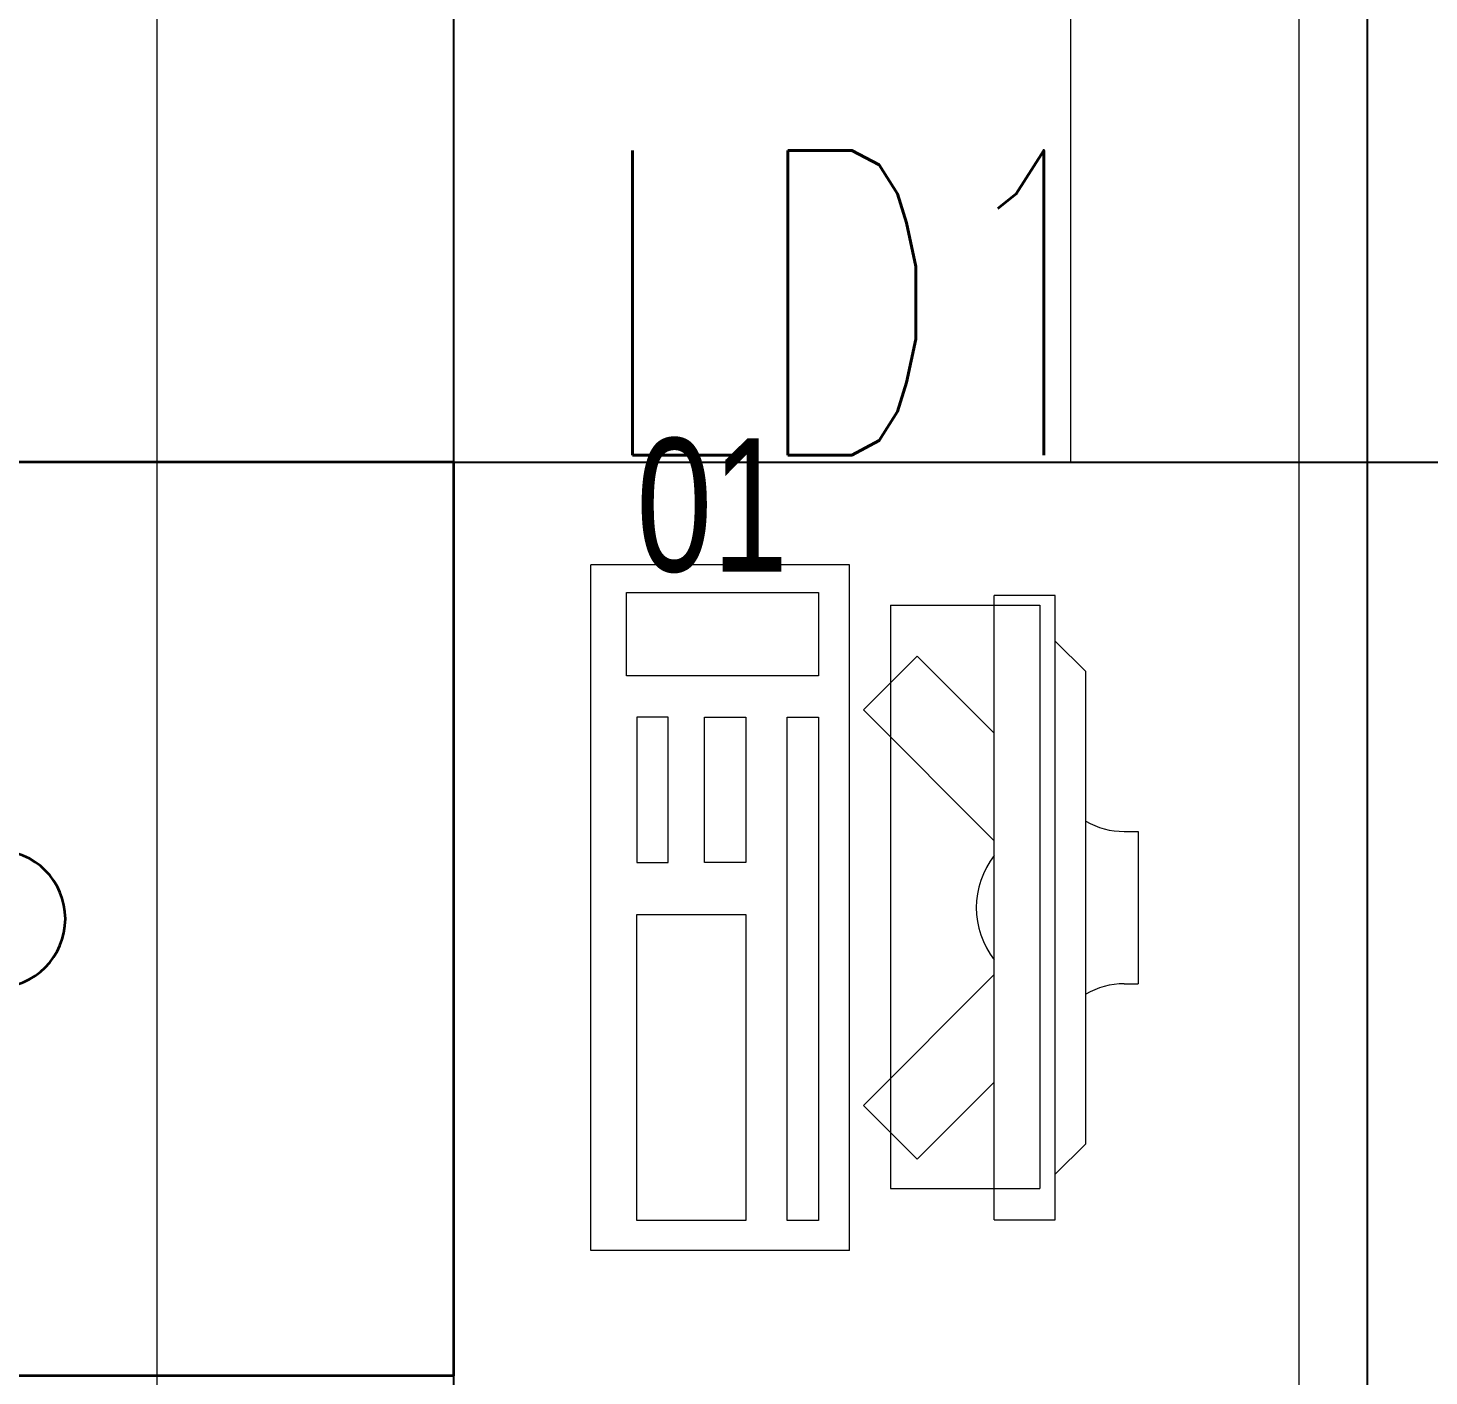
# Model space of a CAD drawing. Extents: x -12260 to 57327, y -29287 to 19916.
# Drawn here: x 40396 to 41316, y -210 to 675 of the extents above; entities that cross this region are included whole.
import ezdxf
from ezdxf.enums import TextEntityAlignment as Align

# ---------------------------------------------------------------- set-up
doc = ezdxf.new("R2010")
doc.units = 0
doc.header["$LTSCALE"] = 0.25
doc.linetypes.add('01-First Floor$0$HIDDEN', pattern=[9.525, 6.35, -3.175])
doc.linetypes.add('DASHDOT', pattern=[25.4, 12.7, -6.35, 0, -6.35])
for name, color, linetype, lineweight in [('01-First Floor$0$72_EGR_EQP_TAG', 142, 'Continuous', 5), ('01-First Floor$0$LOADING', 253, 'Continuous', 5), ('E-LITE-CIRC-NUMB', 6, 'Continuous', 25), ('E-LITE-CLNG', 150, 'Continuous', 35), ('E-LITE-CLNG-CNDT', 6, 'DASHDOT', 35), ('E-LITE-CTRL', 6, 'Continuous', 25), ('E-LITE-IDEN', 6, 'Continuous', 25)]:
    doc.layers.add(name, color=color, linetype=linetype, lineweight=lineweight)
doc.layers.add('01-First Floor$0$FALSE CEILING', color=251, linetype='Continuous')
doc.styles.add('01-First Floor$0$X3G_ENTITY_257CFD', font='swisscl.ttf', dxfattribs={"height": 200})
doc.styles.add('DC_SIMPLEX', font='SIMPLEX.shx', dxfattribs={"width": 0.7})

# ---------------------------------------------------------------- blocks, each defined once
blk = doc.blocks.new('01-First Floor$0$ITCWLS1-P')
at = {"layer": '01-First Floor$0$LOADING'}
for p, q in [((-0.17, 0.45), (-0.17, 0)), ((-0.17, 0.45), (0, 0.45)), ((0, 0.45), (0, 0)), ((-0.26509, 0.43, 0), (-0.30509, 0.43, 0)), ((-0.30509, 0.43, 0), (-0.30509, 0.02, 0)), ((-0.26509, 0.43, 0), (-0.26509, 0.02, 0)), ((-0.14957, 0.43047), (-0.12914, 0.43047)), ((-0.12914, 0.43047), (-0.12914, 0.40893)), ((-0.197, 0.40939), (-0.295, 0.40939)), ((-0.295, 0.02639), (-0.295, 0.40939)), ((-0.197, 0.02639), (-0.197, 0.40939)), ((-0.32509, 0.38, 0), (-0.30509, 0.4, 0)), ((-0.32509, 0.38, 0), (-0.32509, 0.07, 0)), ((-0.35032, 0.275), (-0.35961, 0.275)), ((-0.35961, 0.175), (-0.35961, 0.275)), ((-0.35032, 0.175), (-0.35961, 0.175)), ((-0.32509, 0.07, 0), (-0.30509, 0.05, 0)), ((-0.30509, 0.02, 0), (-0.26509, 0.02, 0)), ((-0.197, 0.02639), (-0.295, 0.02639)), ((-0.17, 0), (0, 0))]:
    blk.add_line(p, q, dxfattribs=at)
at = {"layer": '01-First Floor$0$LOADING', "extrusion": (2.48281e-10, 3.18408e-10, -1)}
for p, q in [((-0.26509, 0.33952), (-0.21443, 0.39019)), ((-0.17907, 0.35483), (-0.21443, 0.39019)), ((-0.26509, 0.26881), (-0.17907, 0.35483))]:
    blk.add_line(p, q, dxfattribs=at)
at = {"layer": '01-First Floor$0$LOADING', "extrusion": (2.48281e-10, -3.18408e-10, -1)}
for p, q in [((-0.26509, 0.18119), (-0.17907, 0.09517)), ((-0.26509, 0.11048), (-0.21443, 0.05981)), ((-0.17907, 0.09517), (-0.21443, 0.05981))]:
    blk.add_line(p, q, dxfattribs=at)
at = {"layer": '01-First Floor$0$LOADING'}
for points in [[(-0.12914, 0.40893), (-0.12914, 0.09996), (-0.14957, 0.09996), (-0.14957, 0.43047)], [(-0.14957, 0.09997), (-0.14957, 0.09997), (-0.14957, 0.09997), (-0.14957, 0.09997), (-0.14957, 0.09997), (-0.14957, 0.09997), (-0.14957, 0.09997), (-0.14957, 0.09997), (-0.14957, 0.09997)], [(-0.14957, 0.09997), (-0.14957, 0.09997), (-0.14957, 0.09997), (-0.14957, 0.09997), (-0.14957, 0.09997), (-0.14957, 0.09997), (-0.14957, 0.09997), (-0.14957, 0.09997), (-0.14957, 0.09997), (-0.14957, 0.09997), (-0.14957, 0.09997), (-0.14957, 0.09997), (-0.14957, 0.09997), (-0.14957, 0.09997), (-0.14957, 0.09997), (-0.14957, 0.09997), (-0.14957, 0.09997), (-0.14957, 0.09997)], [(-0.14957, 0.09996), (-0.14957, 0.09996), (-0.14957, 0.09996), (-0.14957, 0.09996), (-0.14957, 0.09996), (-0.14957, 0.09996), (-0.14957, 0.09996), (-0.14957, 0.09996), (-0.14957, 0.09996), (-0.14957, 0.09996)], [(-0.14957, 0.09996), (-0.14957, 0.09996), (-0.14957, 0.09996), (-0.14957, 0.09996), (-0.14957, 0.09996), (-0.14957, 0.09996), (-0.14957, 0.09996)], [(-0.14957, 0.09997), (-0.14957, 0.09997), (-0.14957, 0.09997), (-0.14957, 0.09997), (-0.14957, 0.09997), (-0.14957, 0.09997), (-0.14957, 0.09997), (-0.14957, 0.09997), (-0.14957, 0.09997), (-0.14957, 0.09997)], [(-0.14957, 0.09997), (-0.14957, 0.09997), (-0.14957, 0.09997), (-0.14957, 0.09997), (-0.14957, 0.09997), (-0.14957, 0.09997), (-0.14957, 0.09997), (-0.14957, 0.09997), (-0.14957, 0.09997), (-0.14957, 0.09997), (-0.14957, 0.09997), (-0.14957, 0.09997), (-0.14957, 0.09997), (-0.14957, 0.09997), (-0.14957, 0.09997)], [(-0.14957, 0.09997), (-0.14957, 0.09997), (-0.14957, 0.09997), (-0.14957, 0.09997), (-0.14957, 0.09997), (-0.14957, 0.09997), (-0.14957, 0.09997), (-0.14957, 0.09997), (-0.14957, 0.09997), (-0.14957, 0.09997)], [(-0.14957, 0.09997), (-0.14957, 0.09997), (-0.14957, 0.09997), (-0.14957, 0.09997), (-0.14957, 0.09997), (-0.14957, 0.09997), (-0.14957, 0.09997), (-0.14957, 0.09997), (-0.14957, 0.09997), (-0.14957, 0.09997)], [(-0.14957, 0.09996), (-0.14957, 0.09996), (-0.14957, 0.09996), (-0.14957, 0.09996), (-0.14957, 0.09996), (-0.14957, 0.09996), (-0.14957, 0.09996), (-0.14957, 0.09996), (-0.14957, 0.09996), (-0.14957, 0.09996), (-0.14957, 0.09996), (-0.14957, 0.09996), (-0.14957, 0.09996), (-0.14957, 0.09996), (-0.14957, 0.09996), (-0.14957, 0.09996), (-0.14957, 0.09996), (-0.14957, 0.09996), (-0.14957, 0.09997), (-0.14957, 0.09997), (-0.14957, 0.09997), (-0.14957, 0.09997), (-0.14957, 0.09997), (-0.14957, 0.09997), (-0.14957, 0.09997), (-0.14957, 0.09997), (-0.14957, 0.09997), (-0.14957, 0.09997), (-0.14957, 0.09997), (-0.14957, 0.09997), (-0.14957, 0.09997), (-0.14957, 0.09997), (-0.14956, 0.09997), (-0.14956, 0.09997), (-0.14956, 0.09997), (-0.14956, 0.09996), (-0.14956, 0.09996), (-0.14956, 0.09996), (-0.14956, 0.09996), (-0.14956, 0.09996), (-0.14956, 0.09996), (-0.14956, 0.09996), (-0.14956, 0.09996), (-0.14956, 0.09996), (-0.14956, 0.09996), (-0.14956, 0.09996), (-0.14956, 0.09996), (-0.14956, 0.09996), (-0.14957, 0.09996), (-0.14957, 0.09996), (-0.14957, 0.09996), (-0.14957, 0.09996), (-0.14957, 0.09996), (-0.14957, 0.09996)], [(-0.14957, 0.09996), (-0.14957, 0.09996), (-0.14957, 0.09996), (-0.14957, 0.09996), (-0.14957, 0.09996), (-0.14957, 0.09996), (-0.14957, 0.09996), (-0.14957, 0.09996), (-0.14957, 0.09996), (-0.14957, 0.09996), (-0.14957, 0.09997), (-0.14957, 0.09997), (-0.14957, 0.09997), (-0.14957, 0.09996), (-0.14957, 0.09996), (-0.14957, 0.09996), (-0.14957, 0.09996), (-0.14957, 0.09996), (-0.14957, 0.09996), (-0.14957, 0.09997), (-0.14957, 0.09997), (-0.14957, 0.09997), (-0.14957, 0.09997), (-0.14957, 0.09997), (-0.14957, 0.09997), (-0.14957, 0.09997), (-0.14957, 0.09997), (-0.14957, 0.09997), (-0.14957, 0.09997), (-0.14957, 0.09997), (-0.14957, 0.09997), (-0.14957, 0.09997), (-0.14957, 0.09997), (-0.14957, 0.09997), (-0.14957, 0.09997), (-0.14957, 0.09997), (-0.14957, 0.09997), (-0.14957, 0.09997), (-0.14957, 0.09997), (-0.14957, 0.09997), (-0.14957, 0.09997), (-0.14957, 0.09997), (-0.14957, 0.09997), (-0.14957, 0.09997), (-0.14957, 0.09997), (-0.14957, 0.09997), (-0.14957, 0.09997), (-0.14957, 0.09997), (-0.14957, 0.09997), (-0.14957, 0.09997), (-0.14957, 0.09997), (-0.14957, 0.09997), (-0.14957, 0.09997), (-0.14957, 0.09997), (-0.14957, 0.09997), (-0.14957, 0.09997), (-0.14957, 0.09997), (-0.14957, 0.09997), (-0.14957, 0.09997), (-0.14957, 0.09997), (-0.14957, 0.09997), (-0.14957, 0.09997), (-0.14957, 0.09997), (-0.14957, 0.09997), (-0.14957, 0.09997), (-0.14957, 0.09997), (-0.14957, 0.09997), (-0.14957, 0.09997), (-0.14957, 0.09997), (-0.14957, 0.09997), (-0.14957, 0.09997), (-0.14957, 0.09997), (-0.14957, 0.09997), (-0.14957, 0.09997), (-0.14957, 0.09997), (-0.14957, 0.09997), (-0.14957, 0.09997), (-0.14957, 0.09997), (-0.14957, 0.09997), (-0.14957, 0.09997), (-0.14956, 0.09997), (-0.14957, 0.09997), (-0.14957, 0.09997), (-0.14957, 0.09997), (-0.14957, 0.09997), (-0.14956, 0.09997), (-0.14957, 0.09997), (-0.14957, 0.09997), (-0.14957, 0.09997), (-0.14957, 0.09997), (-0.14957, 0.09997), (-0.14957, 0.09997), (-0.14957, 0.09997), (-0.14957, 0.09997), (-0.14957, 0.09997), (-0.14957, 0.09997), (-0.14956, 0.09997), (-0.14957, 0.09996), (-0.14957, 0.09996), (-0.14957, 0.09996), (-0.14956, 0.09996), (-0.14957, 0.09996), (-0.14957, 0.09996), (-0.14957, 0.09996), (-0.14957, 0.09996), (-0.14957, 0.09996), (-0.14957, 0.09996), (-0.14957, 0.09996), (-0.14957, 0.09996), (-0.14957, 0.09996), (-0.14957, 0.09996)], [(-0.14957, 0.09996), (-0.14957, 0.09996), (-0.14957, 0.09996), (-0.14957, 0.09996), (-0.14957, 0.09996), (-0.14957, 0.09996), (-0.14957, 0.09996), (-0.14957, 0.09996)], [(-0.14957, 0.09996), (-0.14957, 0.09996), (-0.14957, 0.09996), (-0.14957, 0.09996), (-0.14957, 0.09996), (-0.14957, 0.09996), (-0.14957, 0.09996), (-0.14957, 0.09996), (-0.14957, 0.09996), (-0.14957, 0.09996), (-0.14957, 0.09996), (-0.14957, 0.09996), (-0.14957, 0.09996), (-0.14957, 0.09996), (-0.14957, 0.09996), (-0.14957, 0.09996), (-0.14957, 0.09996), (-0.14957, 0.09996), (-0.14957, 0.09996), (-0.14957, 0.09996), (-0.14957, 0.09996), (-0.14957, 0.09996), (-0.14957, 0.09996), (-0.14957, 0.09996), (-0.14957, 0.09996), (-0.14957, 0.09996), (-0.14957, 0.09996), (-0.14957, 0.09996), (-0.14957, 0.09996), (-0.14957, 0.09996), (-0.14957, 0.09996), (-0.14957, 0.09996), (-0.14957, 0.09996), (-0.14957, 0.09996), (-0.14957, 0.09996), (-0.14957, 0.09996), (-0.14957, 0.09996), (-0.14957, 0.09996), (-0.14957, 0.09996), (-0.14957, 0.09996), (-0.14957, 0.09996), (-0.14957, 0.09996), (-0.14957, 0.09996), (-0.14957, 0.09996), (-0.14957, 0.09996), (-0.14957, 0.09996), (-0.14957, 0.09996), (-0.14957, 0.09996), (-0.14956, 0.09996), (-0.14956, 0.09996), (-0.14956, 0.09996), (-0.14956, 0.09996), (-0.14957, 0.09996), (-0.14957, 0.09996), (-0.14957, 0.09996), (-0.14957, 0.09996), (-0.14957, 0.09996), (-0.14957, 0.09996), (-0.14956, 0.09996), (-0.14957, 0.09996), (-0.14957, 0.09996), (-0.14957, 0.09996), (-0.14957, 0.09996), (-0.14957, 0.09996), (-0.14957, 0.09996), (-0.14957, 0.09996), (-0.14957, 0.09996), (-0.14957, 0.09996), (-0.14957, 0.09996), (-0.14956, 0.09996), (-0.14956, 0.09996), (-0.14957, 0.09996), (-0.14957, 0.09996), (-0.14957, 0.09996), (-0.14957, 0.09996), (-0.14957, 0.09996), (-0.14957, 0.09996), (-0.14957, 0.09996), (-0.14957, 0.09996), (-0.14957, 0.09996), (-0.14957, 0.09996), (-0.14957, 0.09996), (-0.14957, 0.09996), (-0.14957, 0.09996), (-0.14957, 0.09996), (-0.14957, 0.09996), (-0.14957, 0.09996), (-0.14957, 0.09996), (-0.14957, 0.09996)], [(-0.14957, 0.09996), (-0.14957, 0.09996), (-0.14957, 0.09996), (-0.14957, 0.09996), (-0.14957, 0.09996), (-0.14957, 0.09996), (-0.14957, 0.09996), (-0.14957, 0.09996), (-0.14957, 0.09996), (-0.14957, 0.09996), (-0.14957, 0.09996), (-0.14957, 0.09996)], [(-0.14957, 0.09996), (-0.14957, 0.09996), (-0.14956, 0.09996), (-0.14956, 0.09996), (-0.14956, 0.09996), (-0.14956, 0.09996), (-0.14957, 0.09996)], [(-0.14957, 0.09996), (-0.14957, 0.09996), (-0.14957, 0.09996), (-0.14957, 0.09996), (-0.14957, 0.09996), (-0.14957, 0.09996), (-0.14957, 0.09996), (-0.14957, 0.09996), (-0.14957, 0.09996), (-0.14956, 0.09996), (-0.14956, 0.09996), (-0.14956, 0.09996), (-0.14956, 0.09996), (-0.14956, 0.09996), (-0.14956, 0.09996), (-0.14956, 0.09996), (-0.14957, 0.09996)]]:
    blk.add_lwpolyline(points, dxfattribs=at)
for points in [[(-0.1019, 0.43047), (-0.03039, 0.43047), (-0.03039, 0.22944), (-0.1019, 0.22944)], [(-0.1019, 0.19536), (-0.07466, 0.19536), (-0.07466, 0.09996), (-0.1019, 0.09996)], [(-0.03039, 0.19536), (-0.05082, 0.19536), (-0.05082, 0.09996), (-0.03039, 0.09996)], [(-0.14956, 0.09996), (-0.14956, 0.09996), (-0.14956, 0.09996), (-0.14956, 0.09996), (-0.14956, 0.09996), (-0.14956, 0.09996), (-0.14956, 0.09996), (-0.14956, 0.09996), (-0.14957, 0.09996), (-0.14957, 0.09996), (-0.14957, 0.09996), (-0.14957, 0.09996), (-0.14957, 0.09996), (-0.14957, 0.09996), (-0.14957, 0.09996), (-0.14957, 0.09996), (-0.14957, 0.09996), (-0.14957, 0.09996), (-0.14957, 0.09996), (-0.14957, 0.09996), (-0.14957, 0.09996), (-0.14957, 0.09996), (-0.14957, 0.09996), (-0.14957, 0.09996), (-0.14957, 0.09996), (-0.14957, 0.09996), (-0.14957, 0.09996), (-0.14957, 0.09996), (-0.14957, 0.09996), (-0.14957, 0.09996), (-0.14957, 0.09996), (-0.14957, 0.09996), (-0.14957, 0.09996), (-0.14957, 0.09996), (-0.14957, 0.09996), (-0.14957, 0.09996), (-0.14957, 0.09996), (-0.14957, 0.09996), (-0.14957, 0.09996), (-0.14957, 0.09996), (-0.14957, 0.09996), (-0.14957, 0.09996), (-0.14957, 0.09996), (-0.14957, 0.09996), (-0.14957, 0.09996), (-0.14957, 0.09996), (-0.14957, 0.09996), (-0.14957, 0.09996), (-0.14957, 0.09996), (-0.14957, 0.09996), (-0.14957, 0.09996), (-0.14957, 0.09996), (-0.14957, 0.09996), (-0.14957, 0.09996), (-0.14957, 0.09996), (-0.14957, 0.09996), (-0.14957, 0.09996), (-0.14956, 0.09996), (-0.14956, 0.09996), (-0.14956, 0.09996), (-0.14956, 0.09996), (-0.14956, 0.09996), (-0.14956, 0.09996), (-0.14956, 0.09996), (-0.14956, 0.09996), (-0.14956, 0.09996), (-0.14956, 0.09996), (-0.14956, 0.09996), (-0.14956, 0.09996), (-0.14956, 0.09996), (-0.14956, 0.09996), (-0.14956, 0.09996), (-0.14956, 0.09996), (-0.14956, 0.09996), (-0.14956, 0.09996), (-0.14956, 0.09996), (-0.14956, 0.09996), (-0.14956, 0.09996), (-0.14956, 0.09996), (-0.14956, 0.09996), (-0.14956, 0.09996), (-0.14956, 0.09996), (-0.14956, 0.09996), (-0.14956, 0.09996), (-0.14956, 0.09996), (-0.14956, 0.09996), (-0.14956, 0.09996), (-0.14956, 0.09996), (-0.14956, 0.09996), (-0.14957, 0.09996), (-0.14957, 0.09996), (-0.14957, 0.09996), (-0.14957, 0.09996), (-0.14957, 0.09996), (-0.14957, 0.09996), (-0.14957, 0.09996), (-0.14957, 0.09996), (-0.14957, 0.09996), (-0.14957, 0.09996), (-0.14957, 0.09996), (-0.14957, 0.09996), (-0.14957, 0.09996), (-0.14957, 0.09996), (-0.14957, 0.09996), (-0.14957, 0.09996), (-0.14957, 0.09996), (-0.14957, 0.09996), (-0.14957, 0.09996), (-0.14957, 0.09996), (-0.14957, 0.09996), (-0.14957, 0.09996), (-0.14957, 0.09996), (-0.14957, 0.09996), (-0.14957, 0.09996), (-0.14957, 0.09996), (-0.14957, 0.09996), (-0.14957, 0.09996), (-0.14957, 0.09996), (-0.14957, 0.09996), (-0.14957, 0.09996), (-0.14957, 0.09996), (-0.14957, 0.09996), (-0.14957, 0.09996), (-0.14957, 0.09996), (-0.14957, 0.09996), (-0.14957, 0.09996), (-0.14957, 0.09996), (-0.14957, 0.09996), (-0.14957, 0.09996), (-0.14957, 0.09996), (-0.14957, 0.09996), (-0.14957, 0.09996), (-0.14957, 0.09996), (-0.14957, 0.09996), (-0.14957, 0.09996), (-0.14957, 0.09996), (-0.14957, 0.09996), (-0.14957, 0.09996), (-0.14957, 0.09996), (-0.14957, 0.09996), (-0.14957, 0.09996), (-0.14957, 0.09996), (-0.14957, 0.09996), (-0.14957, 0.09996), (-0.14957, 0.09996), (-0.14957, 0.09996), (-0.14957, 0.09996), (-0.14957, 0.09996), (-0.14957, 0.09996), (-0.14957, 0.09996), (-0.14957, 0.09996), (-0.14957, 0.09996), (-0.14957, 0.09996), (-0.14957, 0.09996), (-0.14956, 0.09996), (-0.14956, 0.09996), (-0.14956, 0.09996), (-0.14956, 0.09996), (-0.14956, 0.09996), (-0.14956, 0.09996), (-0.14956, 0.09996), (-0.14956, 0.09996), (-0.14956, 0.09996), (-0.14956, 0.09996), (-0.14956, 0.09996), (-0.14956, 0.09996), (-0.14956, 0.09996), (-0.14956, 0.09996), (-0.14956, 0.09996), (-0.14956, 0.09996), (-0.14956, 0.09996), (-0.14956, 0.09996), (-0.14956, 0.09996), (-0.14956, 0.09996), (-0.14956, 0.09996), (-0.14956, 0.09996), (-0.14956, 0.09996), (-0.14956, 0.09996), (-0.14956, 0.09996), (-0.14956, 0.09996), (-0.14956, 0.09996), (-0.14956, 0.09996), (-0.14956, 0.09996), (-0.14956, 0.09996), (-0.14956, 0.09996), (-0.14956, 0.09996), (-0.14956, 0.09996), (-0.14956, 0.09996), (-0.14956, 0.09996), (-0.14956, 0.09996), (-0.14956, 0.09996), (-0.14956, 0.09996), (-0.14956, 0.09996), (-0.14956, 0.09996), (-0.14956, 0.09996), (-0.14956, 0.09996), (-0.14956, 0.09996), (-0.14956, 0.09996), (-0.14956, 0.09996), (-0.14956, 0.09996), (-0.14956, 0.09996), (-0.14957, 0.09996), (-0.14957, 0.09996), (-0.14957, 0.09996), (-0.14957, 0.09996), (-0.14957, 0.09996), (-0.14957, 0.09996), (-0.14957, 0.09996), (-0.14957, 0.09996), (-0.14957, 0.09996), (-0.14957, 0.09996), (-0.14957, 0.09996), (-0.14957, 0.09996), (-0.14957, 0.09996), (-0.14957, 0.09996), (-0.14957, 0.09996), (-0.14957, 0.09996), (-0.14957, 0.09996), (-0.14957, 0.09996), (-0.14957, 0.09996), (-0.14957, 0.09996), (-0.14957, 0.09996), (-0.14957, 0.09996), (-0.14957, 0.09996), (-0.14957, 0.09996), (-0.14957, 0.09996), (-0.14957, 0.09996), (-0.14957, 0.09996), (-0.14957, 0.09996), (-0.14957, 0.09996), (-0.14957, 0.09996), (-0.14957, 0.09996), (-0.14957, 0.09996), (-0.14957, 0.09996), (-0.14957, 0.09996), (-0.14956, 0.09996), (-0.14956, 0.09996), (-0.14956, 0.09996), (-0.14956, 0.09996), (-0.14956, 0.09996), (-0.14956, 0.09996), (-0.14956, 0.09996), (-0.14956, 0.09996), (-0.14956, 0.09996), (-0.14956, 0.09996), (-0.14956, 0.09996), (-0.14956, 0.09996), (-0.14956, 0.09996), (-0.14956, 0.09996), (-0.14956, 0.09996), (-0.14956, 0.09996), (-0.14956, 0.09996), (-0.14956, 0.09996), (-0.14956, 0.09996), (-0.14956, 0.09996), (-0.14956, 0.09996), (-0.14956, 0.09996), (-0.14956, 0.09996), (-0.14956, 0.09996), (-0.14956, 0.09996), (-0.14956, 0.09996), (-0.14956, 0.09996), (-0.14956, 0.09996), (-0.14956, 0.09996), (-0.14956, 0.09996), (-0.14956, 0.09996), (-0.14956, 0.09996), (-0.14956, 0.09996), (-0.14956, 0.09996), (-0.14956, 0.09996), (-0.14956, 0.09996), (-0.14956, 0.09996), (-0.14956, 0.09996), (-0.14956, 0.09996), (-0.14956, 0.09996), (-0.14956, 0.09996), (-0.14956, 0.09996)], [(-0.14957, 0.09996), (-0.14957, 0.09996), (-0.14957, 0.09996), (-0.14957, 0.09996), (-0.14957, 0.09996), (-0.14957, 0.09996), (-0.14957, 0.09996), (-0.14957, 0.09996), (-0.14957, 0.09996), (-0.14957, 0.09996), (-0.14957, 0.09996), (-0.14957, 0.09996), (-0.14957, 0.09996), (-0.14957, 0.09996), (-0.14957, 0.09996), (-0.14957, 0.09996), (-0.14957, 0.09996), (-0.14957, 0.09996), (-0.14957, 0.09996), (-0.14957, 0.09996), (-0.14957, 0.09996), (-0.14957, 0.09996), (-0.14957, 0.09996), (-0.14957, 0.09996), (-0.14957, 0.09996), (-0.14957, 0.09996), (-0.14957, 0.09996), (-0.14957, 0.09996), (-0.14957, 0.09996), (-0.14957, 0.09996), (-0.14957, 0.09996), (-0.14957, 0.09996), (-0.14957, 0.09996), (-0.14957, 0.09996), (-0.14957, 0.09996), (-0.14957, 0.09996), (-0.14957, 0.09996), (-0.14957, 0.09996), (-0.14957, 0.09996), (-0.14957, 0.09996), (-0.14957, 0.09996), (-0.14957, 0.09996), (-0.14957, 0.09996), (-0.14957, 0.09996), (-0.14957, 0.09996), (-0.14957, 0.09996), (-0.14957, 0.09996), (-0.14957, 0.09996), (-0.14957, 0.09996), (-0.14957, 0.09996), (-0.14957, 0.09996), (-0.14957, 0.09996), (-0.14957, 0.09996), (-0.14957, 0.09996), (-0.14957, 0.09996), (-0.14957, 0.09996), (-0.14957, 0.09996), (-0.14957, 0.09996), (-0.14957, 0.09996), (-0.14957, 0.09996), (-0.14957, 0.09996), (-0.14957, 0.09996), (-0.14957, 0.09996), (-0.14957, 0.09996), (-0.14957, 0.09996), (-0.14957, 0.09996), (-0.14957, 0.09996), (-0.14957, 0.09996), (-0.14957, 0.09996), (-0.14957, 0.09996), (-0.14957, 0.09996), (-0.14957, 0.09996), (-0.14957, 0.09996), (-0.14957, 0.09996), (-0.14957, 0.09996), (-0.14957, 0.09996), (-0.14957, 0.09996), (-0.14957, 0.09996), (-0.14957, 0.09996), (-0.14957, 0.09996), (-0.14957, 0.09996), (-0.14957, 0.09996), (-0.14957, 0.09996), (-0.14957, 0.09996), (-0.14957, 0.09996), (-0.14957, 0.09996), (-0.14957, 0.09996), (-0.14957, 0.09996), (-0.14957, 0.09996), (-0.14957, 0.09996), (-0.14957, 0.09996), (-0.14957, 0.09996), (-0.14957, 0.09996), (-0.14957, 0.09996), (-0.14957, 0.09996), (-0.14957, 0.09996), (-0.14957, 0.09996), (-0.14957, 0.09996), (-0.14957, 0.09996), (-0.14957, 0.09996), (-0.14957, 0.09996), (-0.14957, 0.09996), (-0.14957, 0.09996), (-0.14957, 0.09996), (-0.14957, 0.09996), (-0.14957, 0.09996), (-0.14957, 0.09996), (-0.14957, 0.09996), (-0.14957, 0.09996), (-0.14957, 0.09996), (-0.14957, 0.09996), (-0.14957, 0.09996), (-0.14957, 0.09996), (-0.14957, 0.09996), (-0.14957, 0.09996), (-0.14957, 0.09996), (-0.14957, 0.09996), (-0.14957, 0.09996), (-0.14957, 0.09996), (-0.14957, 0.09996), (-0.14957, 0.09996), (-0.14957, 0.09996), (-0.14957, 0.09996), (-0.14957, 0.09996), (-0.14957, 0.09996), (-0.14957, 0.09996), (-0.14957, 0.09996), (-0.14957, 0.09996), (-0.14957, 0.09996), (-0.14957, 0.09996), (-0.14957, 0.09996), (-0.14957, 0.09996), (-0.14957, 0.09996), (-0.14957, 0.09996), (-0.14957, 0.09996), (-0.14957, 0.09996), (-0.14957, 0.09996), (-0.14957, 0.09996), (-0.14957, 0.09996), (-0.14957, 0.09996), (-0.14957, 0.09996), (-0.14957, 0.09996), (-0.14957, 0.09996), (-0.14957, 0.09996), (-0.14957, 0.09996), (-0.14957, 0.09996), (-0.14957, 0.09996), (-0.14957, 0.09996), (-0.14957, 0.09996), (-0.14957, 0.09996), (-0.14957, 0.09996), (-0.14957, 0.09996), (-0.14957, 0.09996), (-0.14957, 0.09996), (-0.14957, 0.09996), (-0.14957, 0.09996), (-0.14957, 0.09996), (-0.14957, 0.09996), (-0.14957, 0.09996), (-0.14957, 0.09996), (-0.14957, 0.09996), (-0.14957, 0.09996), (-0.14957, 0.09996), (-0.14957, 0.09996), (-0.14957, 0.09996), (-0.14957, 0.09996), (-0.14957, 0.09996), (-0.14957, 0.09996), (-0.14957, 0.09996), (-0.14957, 0.09996), (-0.14957, 0.09996), (-0.14957, 0.09996), (-0.14957, 0.09996), (-0.14957, 0.09996), (-0.14957, 0.09996), (-0.14957, 0.09996), (-0.14957, 0.09996), (-0.14957, 0.09996), (-0.14957, 0.09996), (-0.14957, 0.09996), (-0.14957, 0.09996), (-0.14957, 0.09996), (-0.14957, 0.09996), (-0.14957, 0.09996), (-0.14957, 0.09996), (-0.14957, 0.09996), (-0.14957, 0.09996), (-0.14957, 0.09996), (-0.14957, 0.09996), (-0.14957, 0.09996), (-0.14957, 0.09996), (-0.14957, 0.09996), (-0.14957, 0.09996), (-0.14957, 0.09996), (-0.14957, 0.09996), (-0.14957, 0.09996), (-0.14957, 0.09996), (-0.14957, 0.09996), (-0.14957, 0.09996), (-0.14957, 0.09996), (-0.14957, 0.09996), (-0.14957, 0.09996), (-0.14957, 0.09996), (-0.14957, 0.09996), (-0.14957, 0.09996), (-0.14957, 0.09996), (-0.14957, 0.09996), (-0.14957, 0.09996), (-0.14957, 0.09996), (-0.14957, 0.09996), (-0.14957, 0.09996), (-0.14957, 0.09996), (-0.14957, 0.09996), (-0.14957, 0.09996)], [(-0.14957, 0.09996), (-0.14957, 0.09996), (-0.14957, 0.09996), (-0.14957, 0.09996), (-0.14957, 0.09996), (-0.14957, 0.09996), (-0.14957, 0.09996), (-0.14957, 0.09996), (-0.14957, 0.09996), (-0.14957, 0.09996), (-0.14957, 0.09996), (-0.14957, 0.09996), (-0.14957, 0.09996), (-0.14957, 0.09996), (-0.14957, 0.09996), (-0.14957, 0.09996), (-0.14957, 0.09996), (-0.14957, 0.09996), (-0.14957, 0.09996), (-0.14957, 0.09996), (-0.14957, 0.09996), (-0.14957, 0.09996), (-0.14957, 0.09996), (-0.14957, 0.09996), (-0.14957, 0.09996), (-0.14957, 0.09996), (-0.14957, 0.09996), (-0.14957, 0.09996), (-0.14957, 0.09996), (-0.14957, 0.09996), (-0.14957, 0.09996), (-0.14957, 0.09996), (-0.14957, 0.09996), (-0.14957, 0.09996), (-0.14957, 0.09996), (-0.14957, 0.09996), (-0.14957, 0.09996), (-0.14957, 0.09996), (-0.14957, 0.09996), (-0.14957, 0.09996), (-0.14957, 0.09996), (-0.14957, 0.09996), (-0.14957, 0.09996), (-0.14957, 0.09996), (-0.14957, 0.09996), (-0.14957, 0.09996), (-0.14957, 0.09996), (-0.14957, 0.09996), (-0.14957, 0.09996), (-0.14957, 0.09996), (-0.14957, 0.09996), (-0.14957, 0.09996), (-0.14957, 0.09996), (-0.14957, 0.09996), (-0.14957, 0.09996), (-0.14957, 0.09996), (-0.14957, 0.09996), (-0.14957, 0.09996), (-0.14957, 0.09996), (-0.14957, 0.09996), (-0.14957, 0.09996), (-0.14957, 0.09996), (-0.14957, 0.09996), (-0.14957, 0.09996), (-0.14957, 0.09996), (-0.14957, 0.09996), (-0.14957, 0.09996), (-0.14957, 0.09996), (-0.14957, 0.09996), (-0.14957, 0.09996), (-0.14957, 0.09996), (-0.14957, 0.09996), (-0.14957, 0.09996), (-0.14957, 0.09996), (-0.14957, 0.09996), (-0.14957, 0.09996), (-0.14957, 0.09996), (-0.14957, 0.09996), (-0.14957, 0.09996), (-0.14957, 0.09996), (-0.14957, 0.09996), (-0.14957, 0.09996), (-0.14957, 0.09996), (-0.14957, 0.09996), (-0.14957, 0.09996), (-0.14957, 0.09996), (-0.14957, 0.09996), (-0.14957, 0.09996), (-0.14957, 0.09996), (-0.14957, 0.09996), (-0.14957, 0.09996), (-0.14957, 0.09996), (-0.14957, 0.09996), (-0.14957, 0.09996), (-0.14957, 0.09996), (-0.14957, 0.09996), (-0.14957, 0.09996), (-0.14957, 0.09996), (-0.14957, 0.09996), (-0.14957, 0.09996), (-0.14957, 0.09996), (-0.14957, 0.09996), (-0.14957, 0.09996), (-0.14957, 0.09996), (-0.14957, 0.09996), (-0.14957, 0.09996), (-0.14957, 0.09996), (-0.14957, 0.09996), (-0.14957, 0.09996), (-0.14957, 0.09996), (-0.14957, 0.09996), (-0.14957, 0.09996), (-0.14957, 0.09996), (-0.14957, 0.09996), (-0.14957, 0.09996), (-0.14957, 0.09996), (-0.14957, 0.09996), (-0.14957, 0.09996), (-0.14957, 0.09996), (-0.14957, 0.09996), (-0.14957, 0.09996), (-0.14957, 0.09996), (-0.14957, 0.09996), (-0.14957, 0.09996), (-0.14957, 0.09996), (-0.14957, 0.09996), (-0.14957, 0.09996), (-0.14957, 0.09996), (-0.14957, 0.09996), (-0.14957, 0.09996), (-0.14957, 0.09996), (-0.14957, 0.09996), (-0.14957, 0.09996), (-0.14957, 0.09996), (-0.14957, 0.09996), (-0.14957, 0.09996), (-0.14957, 0.09996), (-0.14957, 0.09996), (-0.14957, 0.09996), (-0.14957, 0.09996), (-0.14957, 0.09996), (-0.14957, 0.09996), (-0.14957, 0.09996), (-0.14957, 0.09996), (-0.14957, 0.09996), (-0.14957, 0.09996), (-0.14957, 0.09996), (-0.14957, 0.09996), (-0.14957, 0.09996), (-0.14957, 0.09996), (-0.14957, 0.09996), (-0.14957, 0.09996), (-0.14957, 0.09996), (-0.14957, 0.09996), (-0.14957, 0.09996), (-0.14957, 0.09996), (-0.14957, 0.09996), (-0.14957, 0.09996), (-0.14957, 0.09996), (-0.14957, 0.09996), (-0.14957, 0.09996), (-0.14957, 0.09996), (-0.14957, 0.09996), (-0.14957, 0.09996), (-0.14957, 0.09996), (-0.14957, 0.09996), (-0.14957, 0.09996), (-0.14957, 0.09996), (-0.14957, 0.09996), (-0.14957, 0.09996), (-0.14957, 0.09996), (-0.14957, 0.09996), (-0.14957, 0.09996), (-0.14957, 0.09996), (-0.14957, 0.09996), (-0.14957, 0.09996), (-0.14957, 0.09996), (-0.14957, 0.09996), (-0.14957, 0.09996), (-0.14957, 0.09996), (-0.14957, 0.09996), (-0.14957, 0.09996), (-0.14957, 0.09996), (-0.14957, 0.09996), (-0.14957, 0.09996), (-0.14957, 0.09996), (-0.14957, 0.09996), (-0.14957, 0.09996), (-0.14957, 0.09996), (-0.14957, 0.09996), (-0.14957, 0.09996), (-0.14957, 0.09996), (-0.14957, 0.09996), (-0.14957, 0.09996), (-0.14957, 0.09996), (-0.14957, 0.09996), (-0.14957, 0.09996), (-0.14957, 0.09996), (-0.14957, 0.09996), (-0.14957, 0.09996), (-0.14957, 0.09996), (-0.14957, 0.09996), (-0.14957, 0.09996), (-0.14957, 0.09996), (-0.14957, 0.09996), (-0.14957, 0.09996), (-0.14957, 0.09996), (-0.14957, 0.09996), (-0.14957, 0.09996), (-0.14957, 0.09996), (-0.14957, 0.09996), (-0.14957, 0.09996), (-0.14957, 0.09996), (-0.14957, 0.09996), (-0.14957, 0.09996), (-0.14957, 0.09996), (-0.14957, 0.09996), (-0.14957, 0.09996), (-0.14957, 0.09996)], [(-0.14957, 0.0727), (-0.02358, 0.0727), (-0.02358, 0.01818), (-0.14957, 0.01818)]]:
    blk.add_lwpolyline(points, close=True, dxfattribs=at)
for centre, radius, start, end in [((-0.35032, 0.325), 0.05, 270, 300.30934), ((-0.3089, 0.225), 0.05564, 321.94311, 38.05689), ((-0.35032, 0.125), 0.05, 59.69066, 90)]:
    blk.add_arc(centre, radius, start, end, dxfattribs=at)
blk = doc.blocks.new('01-First Floor$0$GF21043-P')
at = {"color": 0}
for p, q in [((0.8, 0.75), (-0.8, 0.75)), ((-0.8, 0), (0.8, 0))]:
    blk.add_line(p, q, dxfattribs=at)
at = {"color": 0, "linetype": '01-First Floor$0$HIDDEN'}
for p, q in [((-0.8, 0.6), (-0.4, 0.6)), ((-0.4, 0.6), (-0.4, 0))]:
    blk.add_line(p, q, dxfattribs=at)
blk = doc.blocks.new('01-First Floor')
at = {"layer": '01-First Floor$0$FALSE CEILING', "linetype": 'Continuous'}
for p, q in [((40676, -810), (40676, 2260)), ((41276, -810), (41276, 2260)), ((39482.09, 390), (43476, 390))]:
    blk.add_line(p, q, dxfattribs=at)
at = {"layer": '01-First Floor$0$LOADING', "extrusion": (-6.18937e-17, 3.19512e-06, 1), "xscale": 1000.000000000005, "yscale": 1000.000000000005, "zscale": 1000.000000000005, "rotation": 269.9999999999996}
blk.add_blockref('01-First Floor$0$GF21043-P', (40481, -10, -0.11), dxfattribs=at)
at = {"layer": '01-First Floor$0$LOADING', "xscale": 1000, "yscale": 1000, "zscale": 1000, "rotation": 180}
blk.add_blockref('01-First Floor$0$ITCWLS1-P', (40765.81, 322.52, -0.1), dxfattribs=at)
at = {"layer": '01-First Floor$0$72_EGR_EQP_TAG', "insert": (40845.64, 405.68, -0.1), "char_height": 87.473, "attachment_point": 2, "style": '01-First Floor$0$X3G_ENTITY_257CFD'}
blk.add_mtext('01', dxfattribs=at)
blk = doc.blocks.new('*U16')
blk.add_lwpolyline([(-300, 300), (-300, -300), (300, -300), (300, 300)], close=True)
blk.add_circle((0, 0), 45)
at = {"layer": 'E-LITE-CIRC-NUMB', "style": 'DC_SIMPLEX', "width": 0.7, "flags": 8}
blk.add_attdef('CIRCUIT', text='', height=200, rotation=0, dxfattribs=at).set_placement((-473.9, 300), align=Align.RIGHT)
at = {"layer": 'E-LITE-CTRL', "style": 'DC_SIMPLEX', "width": 0.7, "flags": 8}
blk.add_attdef('CONTROL', (1118.9, -935), '', height=200, rotation=360, dxfattribs=at)
at = {"layer": 'E-LITE-IDEN', "style": 'DC_SIMPLEX', "width": 0.7, "flags": 8}
blk.add_attdef('TYPE', (460.41, 457.65), '', height=200, rotation=360, dxfattribs=at)

msp = doc.modelspace()

# ---------------------------------------------------------------- block references
at = {"layer": 'E-LITE-CLNG'}
ref = msp.add_blockref('*U16', (40375.82, 90.15), dxfattribs=dict(at, xscale=-1))
ref.add_attrib('TYPE', 'LD1', (40769.31, 394.64), dxfattribs={"layer": 'E-LITE-IDEN', "height": 200, "rotation": 0, "style": 'DC_SIMPLEX', "width": 0.7, "flags": 8})
at = {"layer": 'E-LITE-CLNG-CNDT'}
msp.add_blockref('01-First Floor', (0, 0), dxfattribs=at)

doc.saveas('drawing.dxf')
